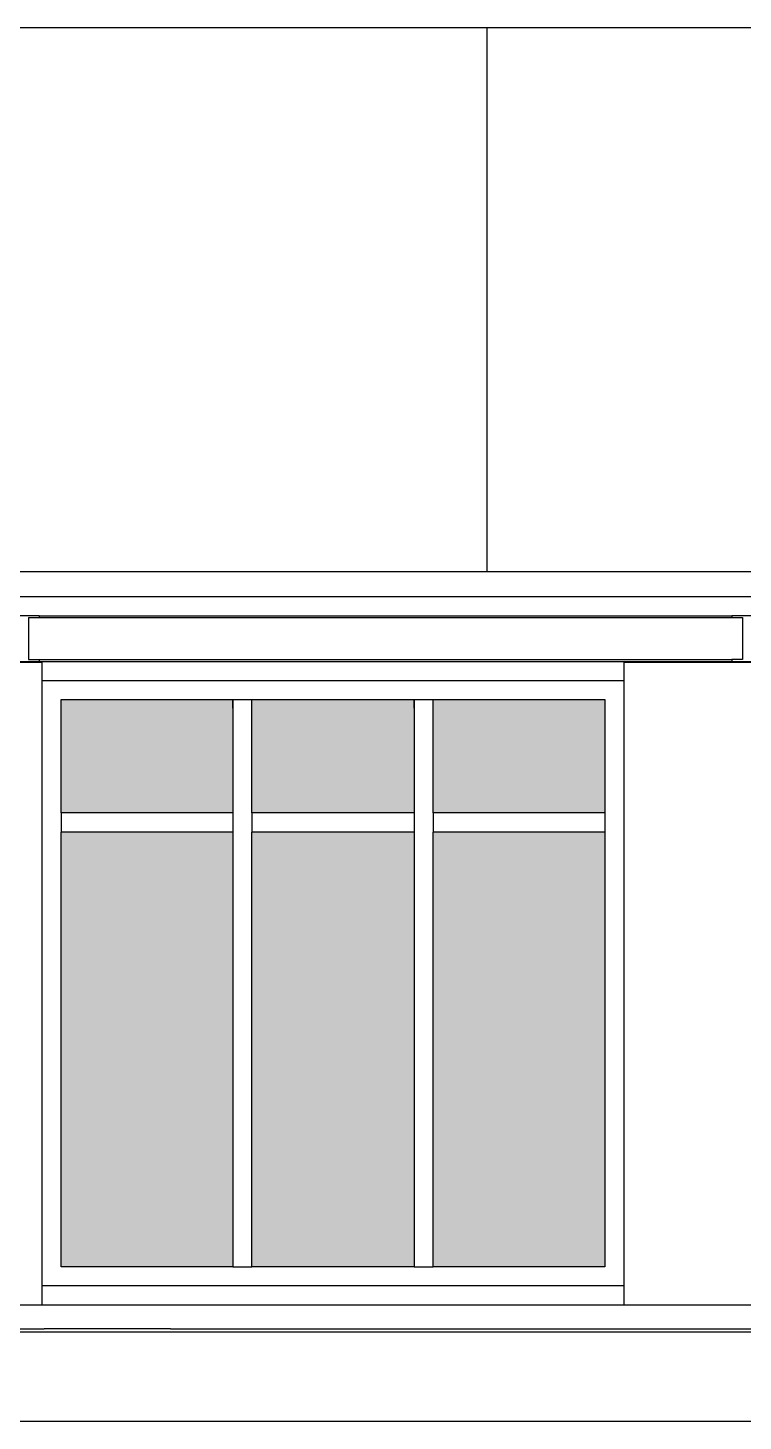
# Model space of a CAD drawing. Header units: metres. Extents: x -57 to 501, y 45 to 307.
# Drawn here: x 317.59 to 321.34, y 95.7 to 103.01 of the extents above; entities that cross this region are included whole.
import ezdxf

# ---------------------------------------------------------------- set-up
doc = ezdxf.new("R2010")
doc.units = ezdxf.units.M

msp = doc.modelspace()

# ---------------------------------------------------------------- hatches: boundary and pattern name
h = msp.add_hatch(color=256)
h.dxf.hatch_style = 1
h.set_gradient(color1=(147, 149, 152), name='HEMISPHERICAL')
h.paths.add_polyline_path([(318.6698, 98.7912), (317.7698, 98.7912), (317.7698, 96.5112), (318.6698, 96.5112)])
h.paths.add_polyline_path([(318.6698, 99.4855), (317.7698, 99.4855), (317.7698, 98.8912), (318.6698, 98.8912)])
h.paths.add_polyline_path([(319.6198, 98.7912), (318.7698, 98.7912), (318.7698, 96.5112), (319.6198, 96.5112)])
h.paths.add_polyline_path([(319.6198, 99.4855), (318.7698, 99.4855), (318.7698, 98.8912), (319.6198, 98.8912)])
h.paths.add_polyline_path([(320.6198, 98.7912), (319.7198, 98.7912), (319.7198, 96.5112), (320.6198, 96.5112)])
h.paths.add_polyline_path([(320.6198, 99.4855), (319.7198, 99.4855), (319.7198, 98.8912), (320.6198, 98.8912)])
h.paths.add_polyline_path([(322.8698, 98.7912), (321.9698, 98.7912), (321.9698, 96.5112), (322.8698, 96.5112)])
h.paths.add_polyline_path([(322.8698, 99.4855), (321.9698, 99.4855), (321.9698, 98.8912), (322.8698, 98.8912)])
h.paths.add_polyline_path([(323.8198, 98.7912), (322.9698, 98.7912), (322.9698, 96.5112), (323.8198, 96.5112)])
h.paths.add_polyline_path([(323.8198, 99.4855), (322.9698, 99.4855), (322.9698, 98.8912), (323.8198, 98.8912)])
h.paths.add_polyline_path([(324.8198, 98.7912), (323.9198, 98.7912), (323.9198, 96.5112), (324.8198, 96.5112)])
h.paths.add_polyline_path([(324.8198, 99.4855), (323.9198, 99.4855), (323.9198, 98.8912), (324.8198, 98.8912)])
h.paths.add_polyline_path([(327.0198, 98.7912), (326.1698, 98.7912), (326.1698, 96.5112), (327.0198, 96.5112)])
h.paths.add_polyline_path([(327.0198, 99.4855), (326.1698, 99.4855), (326.1698, 98.8912), (327.0198, 98.8912)])
h.paths.add_polyline_path([(327.9698, 98.7912), (327.1198, 98.7912), (327.1198, 96.5112), (327.9698, 96.5112)])
h.paths.add_polyline_path([(327.9698, 99.4855), (327.1198, 99.4855), (327.1198, 98.8912), (327.9698, 98.8912)])

# ---------------------------------------------------------------- linework, layer by layer
at = {"color": 251, "true_color": 0x636466}
for p, q in [((320.0002, 103.009), (316.8937, 103.009)), ((320.0002, 103.009), (320.0002, 100.1581)), ((323.1068, 103.009), (320.0002, 103.009)), ((316.8937, 100.1581), (319.9979, 100.1581)), ((319.9979, 100.1581), (320.0002, 100.1581)), ((320.0002, 100.1581), (323.1044, 100.1581)), ((317.6178, 100.0255), (317.4606, 100.0255)), ((317.743, 100.0255), (317.6178, 100.0255)), ((317.9002, 100.0255), (317.743, 100.0255)), ((318.0255, 100.0255), (317.9002, 100.0255)), ((318.1826, 100.0255), (318.0255, 100.0255)), ((318.3079, 100.0255), (318.1826, 100.0255)), ((318.465, 100.0255), (318.3079, 100.0255)), ((318.5903, 100.0255), (318.465, 100.0255)), ((318.7474, 100.0255), (318.5903, 100.0255)), ((318.8727, 100.0255), (318.7474, 100.0255)), ((319.0298, 100.0255), (318.8727, 100.0255)), ((319.1551, 100.0255), (319.0298, 100.0255)), ((319.3123, 100.0255), (319.1551, 100.0255)), ((319.4375, 100.0255), (319.3123, 100.0255)), ((319.5947, 100.0255), (319.4375, 100.0255)), ((319.7199, 100.0255), (319.5947, 100.0255)), ((319.8771, 100.0255), (319.7199, 100.0255)), ((320.0002, 100.0255), (319.8771, 100.0255)), ((320.0024, 100.0255), (320.0002, 100.0255)), ((320.1595, 100.0255), (320.0024, 100.0255)), ((320.2848, 100.0255), (320.1595, 100.0255)), ((320.4419, 100.0255), (320.2848, 100.0255)), ((320.5672, 100.0255), (320.4419, 100.0255)), ((320.7243, 100.0255), (320.5672, 100.0255)), ((320.8496, 100.0255), (320.7243, 100.0255)), ((321.0067, 100.0255), (320.8496, 100.0255)), ((321.132, 100.0255), (321.0067, 100.0255)), ((321.2892, 100.0255), (321.132, 100.0255)), ((321.4144, 100.0255), (321.2892, 100.0255)), ((317.6548, 99.9255), (317.5348, 99.9255)), ((317.5979, 99.9157), (317.6548, 99.9157)), ((317.5979, 99.9157), (317.5979, 99.6953)), ((317.6548, 99.9255), (321.2848, 99.9255)), ((317.6548, 99.9255), (317.6548, 99.9157)), ((317.6548, 99.9157), (321.2848, 99.9157)), ((321.2848, 99.9255), (321.2848, 99.9157)), ((321.4048, 99.9255), (321.2848, 99.9255)), ((321.2848, 99.9157), (321.3417, 99.9157)), ((321.3417, 99.9157), (321.3417, 99.6953)), ((317.6698, 99.6812), (316.5198, 99.6812)), ((317.5348, 99.6855), (317.6548, 99.6855)), ((317.5979, 99.6953), (317.6548, 99.6953)), ((317.6548, 99.6953), (321.2848, 99.6953)), ((317.6548, 99.6953), (317.6548, 99.6855)), ((317.6548, 99.6855), (321.2848, 99.6855)), ((317.6698, 99.5855), (317.6698, 99.6812)), ((321.8698, 99.6812), (320.7198, 99.6812)), ((320.7198, 99.6812), (320.7198, 99.5855)), ((321.2848, 99.6953), (321.2848, 99.6855)), ((321.3417, 99.6953), (321.2848, 99.6953)), ((321.2848, 99.6855), (321.4048, 99.6855)), ((317.6698, 99.4415), (317.6698, 99.5855)), ((317.6698, 99.5855), (320.7198, 99.5855)), ((320.7198, 99.5855), (320.7198, 99.4415)), ((317.7698, 99.4415), (317.7698, 99.4855)), ((317.7698, 98.8912), (317.7698, 99.4855)), ((317.7698, 99.4855), (318.6698, 99.4855)), ((318.6698, 99.4855), (318.7698, 99.4855)), ((318.6698, 99.4415), (318.6698, 99.4855)), ((318.6698, 99.4855), (318.6698, 98.8912)), ((318.7698, 99.4415), (318.7698, 99.4855)), ((318.7698, 99.4855), (319.6198, 99.4855)), ((318.7698, 98.8912), (318.7698, 99.4855)), ((319.6198, 99.4855), (319.7198, 99.4855)), ((319.6198, 99.4415), (319.6198, 99.4855)), ((319.6198, 99.4855), (319.6198, 98.8912)), ((319.7198, 99.4415), (319.7198, 99.4855)), ((319.7198, 98.8912), (319.7198, 99.4855)), ((319.7198, 99.4855), (320.6198, 99.4855)), ((320.6198, 99.4855), (320.6198, 99.4415)), ((320.6198, 99.4855), (320.6198, 98.8912)), ((317.6698, 99.4255), (317.6698, 99.4415)), ((317.6698, 96.4112), (317.6698, 99.4255)), ((320.7198, 99.4415), (320.7198, 99.4255)), ((320.7198, 99.4255), (320.7198, 96.4112)), ((318.6698, 98.8912), (317.7698, 98.8912)), ((317.7698, 98.8912), (317.7698, 98.7912)), ((318.6698, 98.8912), (318.6698, 98.7912)), ((319.6198, 98.8912), (318.7698, 98.8912)), ((318.7698, 98.8912), (318.7698, 98.7912)), ((319.6198, 98.8912), (319.6198, 98.7912)), ((320.6198, 98.8912), (319.7198, 98.8912)), ((319.7198, 98.8912), (319.7198, 98.7912)), ((320.6198, 98.8912), (320.6198, 98.7912)), ((318.6698, 98.7912), (317.7698, 98.7912)), ((317.7698, 96.5112), (317.7698, 98.7912)), ((318.6698, 98.7912), (318.6698, 96.5112)), ((319.6198, 98.7912), (318.7698, 98.7912)), ((318.7698, 96.5112), (318.7698, 98.7912)), ((319.6198, 98.7912), (319.6198, 96.5112)), ((320.6198, 98.7912), (319.7198, 98.7912)), ((319.7198, 96.5112), (319.7198, 98.7912)), ((320.6198, 98.7912), (320.6198, 96.5112)), ((318.6698, 96.5112), (317.7698, 96.5112)), ((318.6698, 96.5112), (318.7698, 96.5112)), ((319.6198, 96.5112), (318.7698, 96.5112)), ((319.6198, 96.5112), (319.7198, 96.5112)), ((320.6198, 96.5112), (319.7198, 96.5112)), ((320.7198, 96.4112), (317.6698, 96.4112)), ((317.6698, 96.3112), (317.6698, 96.4112)), ((320.7198, 96.4112), (320.7198, 96.3112)), ((316.8782, 96.3112), (317.6698, 96.3112)), ((317.6698, 96.3112), (320.0116, 96.3112)), ((320.0116, 96.3112), (320.7198, 96.3112)), ((320.7198, 96.3112), (321.8698, 96.3112)), ((313.9948, 96.1695), (328.6948, 96.1695)), ((317.1751, 96.1855), (317.6799, 96.1855)), ((318.0596, 96.1855), (317.6799, 96.1855)), ((318.2752, 96.1855), (318.0596, 96.1855)), ((318.3432, 96.1855), (318.2752, 96.1855)), ((318.3432, 96.1855), (326.2785, 96.1855)), ((313.9948, 95.7015), (328.6948, 95.7015))]:
    msp.add_line(p, q, dxfattribs=at)

doc.saveas('drawing.dxf')
